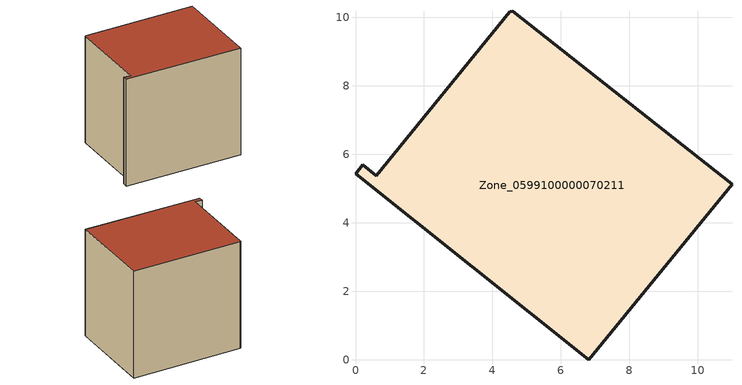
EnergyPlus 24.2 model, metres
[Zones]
Zone_0599100000070211
 floor ground (C_G): 6.81,0 0,5.43 0.21,5.69 0.6,5.37 4.51,10.16 4.59,10.17 10.99,5.12 z0
 wall outside (C_F): 10.99,5.12 4.59,10.17 4.51,10.16 0.6,5.37 0.21,5.69 0,5.43 6.81,0 10.99,5.12 z0:8.07
 roof outside (C_R): 0,5.43 6.81,0 10.99,5.12 4.59,10.17 4.51,10.16 0.6,5.37 0.21,5.69 z8.07
[BUILDING]
Pand.0599100000070211: North Axis=0; Terrain=City; Loads Convergence Tolerance Value=0.04; Temperature Convergence Tolerance Value=0.4; Solar Distribution=FullExterior; Maximum Number of Warmup Days=25; Minimum Number of Warmup Days=1
[Site:Location]
Rotterdam.The.Hague.AP_ZH_NLD Design_Conditions: Latitude=51.96; Longitude=4.45; Time Zone=1; Elevation=-4.5
[SITE:GROUNDTEMPERATURE:BUILDINGSURFACE]
18, 18, 18, 18, 18, 18, 18, 18, 18, 18, 18, 18
[MATERIAL] Thermal Absorptance=0.9; Solar Absorptance=0.7; Visible Absorptance=0.7
Name | Roughness | Thickness | Conductivity | Density | Specific Heat
G.TC.1946-1964 | MediumSmooth | 0.15 | 1 | 540 | 1210
F.TC.1946-1964 | Rough | 0.3 | 0.857143 | 1920 | 840
R.TC.1946-1964 | MediumRough | 0.2 | 0.235294 | 1500 | 1000
[CONSTRUCTION]
C_G: G.TC.1946-1964
C_F: F.TC.1946-1964
C_R: R.TC.1946-1964
[ZONE]
Zone_0599100000070211: Type=1; Multiplier=1; Ceiling Height=Autocalculate; Volume=Autocalculate; Floor Area=autocalculate; Part of Total Floor Area=Yes
[ZONEINFILTRATION:DESIGNFLOWRATE]
Infil_Zone_0599100000070211: Zone or ZoneList or Space or SpaceList=Zone_0599100000070211; Schedule=AlwaysOn; Design Flow Rate Calculation Method=Flow/Area; Flow Rate per Floor Area=0.003; Constant Term Coefficient=1; Temperature Term Coefficient=0; Velocity Term Coefficient=0; Velocity Squared Term Coefficient=0
[HVACTEMPLATE:ZONE:IDEALLOADSAIRSYSTEM]
Zone_0599100000070211: Maximum Heating Supply Air Temperature=50; Minimum Cooling Supply Air Temperature=13; Maximum Heating Supply Air Humidity Ratio=0.0156; Minimum Cooling Supply Air Humidity Ratio=0.0077; Heating Limit=NoLimit; Cooling Limit=NoLimit; Dehumidification Control Type=ConstantSensibleHeatRatio; Cooling Sensible Heat Ratio=0.7; Dehumidification Setpoint=60; Humidification Control Type=None; Humidification Setpoint=30; Outdoor Air Method=None; Outdoor Air Flow Rate per Person=0.00944; Outdoor Air Flow Rate per Zone Floor Area=0; Outdoor Air Flow Rate per Zone=0; Demand Controlled Ventilation Type=None; Outdoor Air Economizer Type=NoEconomizer; Heat Recovery Type=None; Sensible Heat Recovery Effectiveness=0.7; Latent Heat Recovery Effectiveness=0.65
[ZONECONTROL:THERMOSTAT]
ThermostatControl_Zone_0599100000070211: Zone or ZoneList=Zone_0599100000070211; Control Type Schedule=DualSetpointControlType; Control 1=Thermostat_Zone_0599100000070211; Temperature Difference Between Cutout And Setpoint=0
[THERMOSTATSETPOINT:DUALSETPOINT]
Thermostat_Zone_0599100000070211: Heating Setpoint Temperature Schedule=HeatingSetpoint_Zone_0599100000070211; Cooling Setpoint Temperature Schedule=CoolingSetpoint_Zone_0599100000070211
[SCHEDULE:COMPACT]
HeatingSetpoint_Zone_0599100000070211: Through: 12/31, For: AllDays, Until: 24:00, 21
CoolingSetpoint_Zone_0599100000070211: Through: 12/31, For: AllDays, Until: 24:00, 24
DualSetpointControlType: Through: 12/31, For: AllDays, Until: 24:00, 4
AlwaysOn: Through: 12/31, For: AllDays, Until: 24:00, 1
